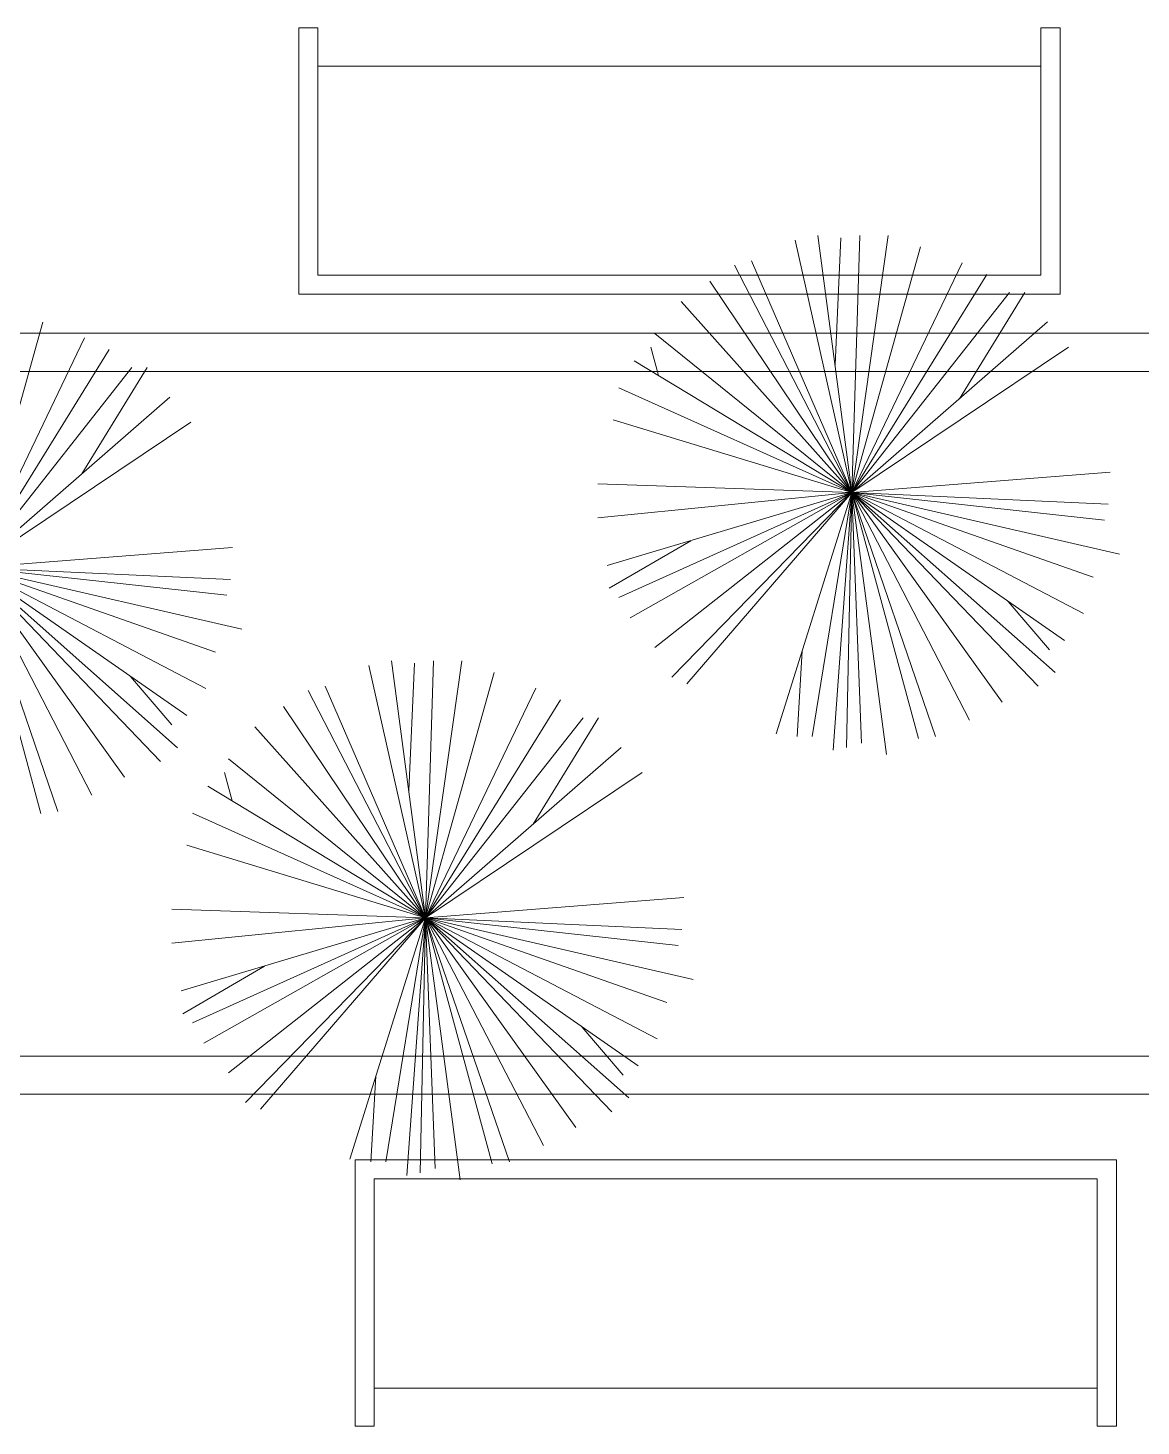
# Model space of a CAD drawing. Header units: metres. Extents: x 599 to 707, y 227 to 318.
# Drawn here: x 650.172 to 653.097, y 249.239 to 252.914 of the extents above; entities that cross this region are included whole.
import ezdxf

# ---------------------------------------------------------------- set-up
doc = ezdxf.new("R2010")
doc.units = ezdxf.units.M
doc.layers.get('0').update_dxf_attribs({"lineweight": 0})
for name, color, linetype, lineweight in [('banqueta', 252, 'Continuous', 9), ('gradas', 35, 'Continuous', 5), ('vegetacion', 74, 'Continuous', 0)]:
    doc.layers.add(name, color=color, linetype=linetype, lineweight=lineweight)

# ---------------------------------------------------------------- blocks, each defined once
blk = doc.blocks.new('Shrub1')
for p, q in [((0, 0), (-0.02488, 0.11056)), ((0, 0), (-0.01489, 0.1126)), ((-0.00739, 0.05587), (-0.0049, 0.11152)), ((0, 0), (0.0034, 0.1126)), ((0, 0), (0.01589, 0.1126)), ((0, 0), (0.02998, 0.10756)), ((0, 0), (-0.05146, 0.09965)), ((0, 0), (-0.04397, 0.10156)), ((0, 0), (0.04826, 0.1006)), ((0, 0), (-0.06225, 0.09257)), ((0, 0), (0.05905, 0.09557)), ((0, 0), (0.06905, 0.08765)), ((0.04711, 0.0411), (0.07574, 0.08765)), ((0, 0), (-0.07474, 0.0837)), ((0, 0), (0.08563, 0.0747)), ((0, 0), (-0.08633, 0.06967)), ((-0.08476, 0.05123), (-0.08803, 0.06367)), ((0, 0), (0.09483, 0.06367)), ((0, 0), (-0.09543, 0.05768)), ((0, 0), (-0.10212, 0.04581)), ((0, 0), (-0.10462, 0.03178)), ((-0.10462, 0.03178), (-0.10462, 0.03178)), ((0, 0), (0.11311, 0.00887)), ((0, 0), (-0.11121, 0.00384)), ((0, 0), (-0.11121, -0.01103)), ((0, 0), (-0.10712, -0.03202)), ((0, 0), (-0.10212, -0.04593)), ((0, 0), (-0.09713, -0.05492)), ((0, 0), (-0.08633, -0.06787)), ((0, 0), (-0.07884, -0.08082)), ((0, 0), (-0.07224, -0.08382)), ((0, 0), (-0.03317, -0.10576)), ((0, 0), (-0.01739, -0.10684)), ((0, 0), (-0.00819, -0.11284)), ((0, 0), (-0.0024, -0.11176)), ((0, 0), (0.11221, -0.00516)), ((0, 0), (0.11061, -0.01211)), ((0, 0), (0.10562, -0.03705)), ((0, 0), (0.10142, -0.053)), ((0, 0), (0.09313, -0.06487)), ((0, 0), (0.01509, -0.11475)), ((0, 0), (0.0042, -0.10984)), ((0, 0), (0.05156, -0.09977)), ((0, 0), (0.06575, -0.09185)), ((0, 0), (0.08154, -0.0849)), ((0, 0), (0.03667, -0.10684)), ((0, 0), (0.08903, -0.0789)), ((0, 0), (0.11721, -0.02698)), ((0, 0), (0.02918, -0.1078)), ((-0.07061, -0.0211), (-0.10632, -0.04197)), ((0.06845, -0.04768), (0.08653, -0.06895)), ((-0.02175, -0.06932), (-0.02398, -0.10684))]:
    blk.add_line(p, q)

msp = doc.modelspace()

# ---------------------------------------------------------------- linework, layer by layer
at = {"layer": 'banqueta'}
for p, q in [((649.7146, 252.1109), (661.3506, 252.1109)), ((649.7146, 252.0109), (661.2768, 252.0109)), ((649.7146, 250.2109), (661.2768, 250.2109)), ((649.7146, 250.1109), (661.3506, 250.1109))]:
    msp.add_line(p, q, dxfattribs=at)
at = {"layer": 'gradas'}
for p, q in [((650.8837, 252.2135), (650.8837, 252.9135)), ((650.8837, 252.9135), (650.9337, 252.9135)), ((650.9337, 252.2635), (650.9337, 252.9135)), ((652.8337, 252.9135), (652.8337, 252.2635)), ((652.8337, 252.9135), (652.8837, 252.9135)), ((652.8837, 252.9135), (652.8837, 252.2135)), ((650.9337, 252.8135), (652.8337, 252.8135)), ((652.8337, 252.2635), (650.9337, 252.2635)), ((652.8837, 252.2135), (650.8837, 252.2135)), ((653.0317, 249.9388), (651.0317, 249.9388)), ((651.0317, 249.9388), (651.0317, 249.2388)), ((653.0317, 249.2388), (653.0317, 249.9388)), ((652.9817, 249.8888), (651.0817, 249.8888)), ((651.0817, 249.8888), (651.0817, 249.2388)), ((652.9817, 249.2388), (652.9817, 249.8888)), ((651.0817, 249.3388), (652.9817, 249.3388)), ((651.0317, 249.2388), (651.0817, 249.2388)), ((652.9817, 249.2388), (653.0317, 249.2388))]:
    msp.add_line(p, q, dxfattribs=at)

# ---------------------------------------------------------------- block references
at = {"layer": 'vegetacion', "xscale": 6, "yscale": 6, "zscale": 6}
for p in [(652.3369, 251.6925), (650.0307, 251.4952), (651.2167, 250.5745)]:
    msp.add_blockref('Shrub1', p, dxfattribs=at)

doc.saveas('drawing.dxf')
